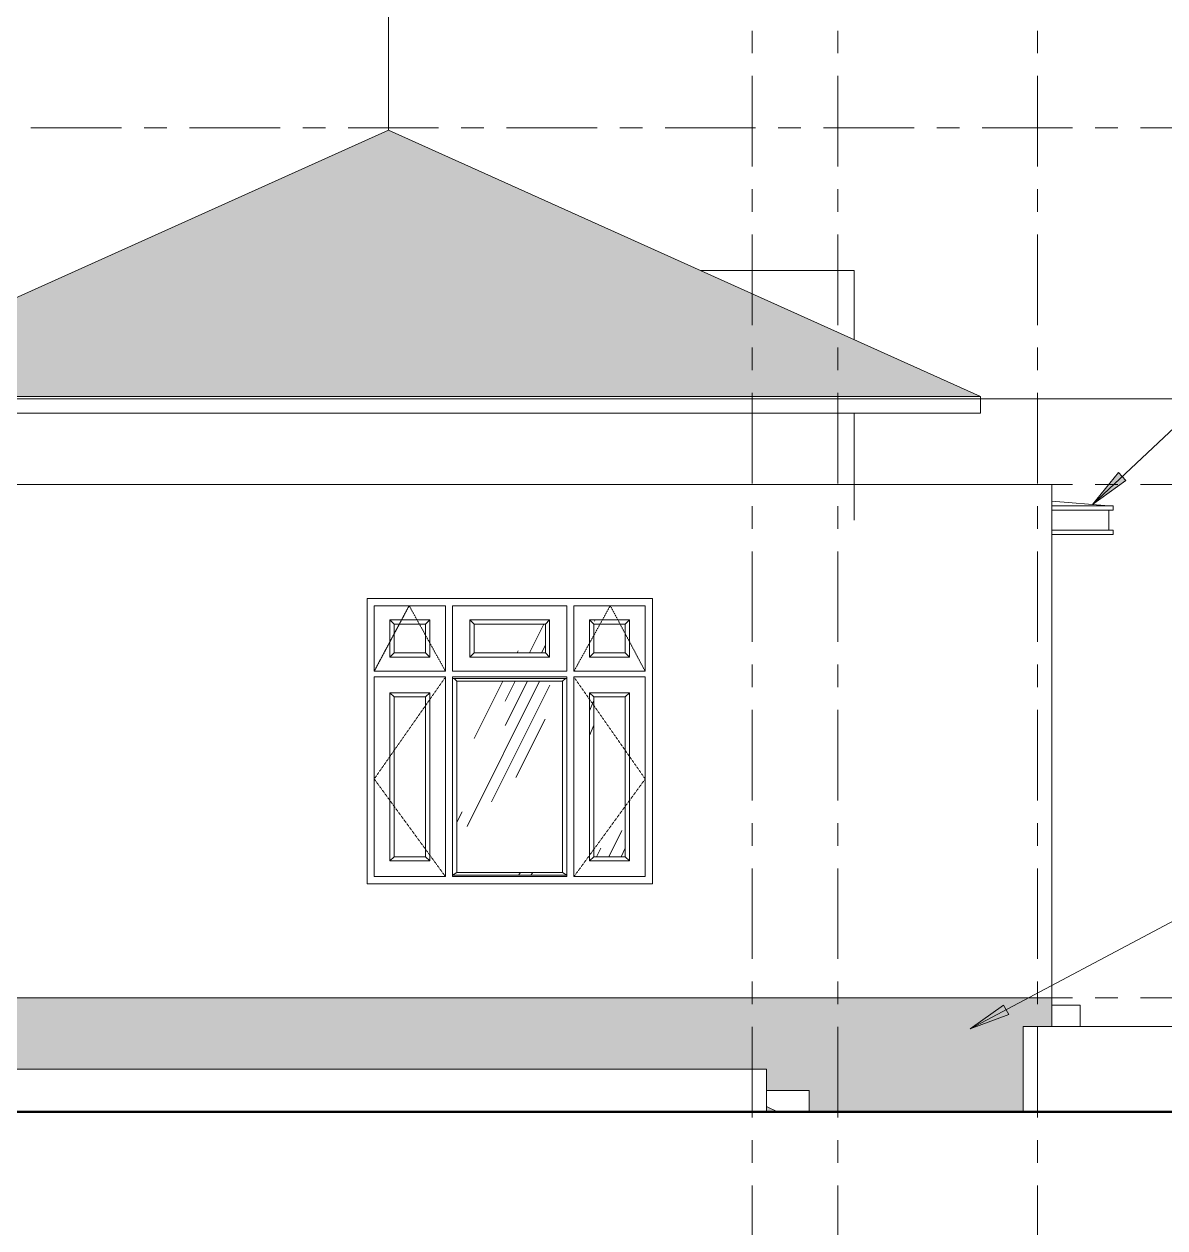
# Model space of a CAD drawing. Header units: millimetres. Extents: x 2164007 to 2324354, y -2513385 to -2308978.
# Drawn here: x 2263936 to 2271934, y -2427072 to -2418631 of the extents above; entities that cross this region are included whole.
import ezdxf

# ---------------------------------------------------------------- set-up
doc = ezdxf.new("R2010")
doc.units = ezdxf.units.MM
for name, pattern in [('Dash 1_16_', [3.175, 1.5875, -1.5875]), ('Grid Line', [22.224999999999994, 12.7, -3.174999999999999, 3.174999999999999, -3.174999999999999]), ('IMPORT-ACAD_ISO10W100 _2_', [6, 4, -1, 0, -1])]:
    doc.linetypes.add(name, pattern=pattern)
for name, color, linetype, lineweight in [('A-DETL', 8, 'Continuous', 9), ('A-DETL-WIDE', 214, 'Continuous', 50), ('A-FLOR', 8, 'Continuous', 13), ('A-GLAZ', 8, 'Continuous', 13), ('A-ROOF', 8, 'Continuous', 13), ('A-ROOF-PATT', 8, 'Continuous', 13), ('A-WALL', 113, 'Continuous', 20), ('A-WALL-PATT', 8, 'Continuous', 50), ('G-ANNO-TEXT', 231, 'Continuous', 9), ('S-GRID', 8, 'Continuous', 9), ('S-STRS', 8, 'Continuous', 9)]:
    doc.layers.add(name, color=color, linetype=linetype, lineweight=lineweight)
pattern_1 = [(63.435, (228.6, 114.3), (-920.0997168973379, 2760.290932305043), [1143, -685.8, 1143, -685.8, -1454.051]), (63.435, (228.6, 114.3), (-920.0997168973379, 2760.290932305043), [-3657.6, 457.2, -996.8510000000001]), (63.435, (171.45, 171.45), (-920.0997168973379, 2760.290932305043), [914.4, -1143, 685.8, -685.8, -1682.651]), (63.435, (171.45, 171.45), (-920.0997168973379, 2760.290932305043), [-3429, 800.1, -882.551]), (63.435, (171.45, 342.9), (-920.0997168973379, 2760.290932305043), [685.8, -1371.6, 457.2, -685.8, -1911.251]), (63.435, (171.45, 342.9), (-920.0997168973379, 2760.290932305043), [-3200.4, 1028.7, -882.551]), (63.435, (342.9, 171.45), (-920.0997168973379, 2760.290932305043), [685.8, -1371.6, 571.5, -2482.751]), (63.435, (514.35, 342.9), (-920.0997168973379, 2760.290932305043), [342.9, -1714.5, 228.6, -2825.651]), (63.435, (228.6, 628.65), (-920.0997168973379, 2760.290932305043), [228.6, -1714.5, 228.6, -914.4, -2025.551]), (63.435, (228.6, 628.65), (-920.0997168973379, 2760.290932305043), [-3086.1, 571.5, -1454.051]), (63.435, (1257.3, 457.2), (-920.0997168973379, 2760.290932305043), [1143, -1714.5, 1371.6, -905.4110000000001]), (63.435, (1257.3, 285.75), (-920.0997168973379, 2760.290932305043), [1600.2, -1143, 1714.5, -676.811]), (63.435, (1371.6, 342.9), (-920.0997168973379, 2760.290932305043), [1828.8, -914.4, 1371.6, -996.8510000000001]), (63.435, (1543.05, 514.35), (-920.0997168973379, 2760.290932305043), [1143, -1600.2, 914.4, -1454.051]), (63.435, (1371.6, 857.25), (-920.0997168973379, 2760.290932305043), [571.5, -2286, 685.8, -1568.351]), (63.435, (1714.5, 685.8), (-920.0997168973379, 2760.290932305043), [457.2, -2286, 457.2, -1911.251])]

# ---------------------------------------------------------------- blocks, each defined once
blk = doc.blocks.new('SO2000X2000X700 - S3-1099097-South')
at = {"layer": 'A-GLAZ', "lineweight": 9}
h = blk.add_hatch(dxfattribs=at)
h.set_pattern_fill('FP_6', color=256, style=0, pattern_type=2)
h.set_pattern_definition([(67.411, (11829.059, 114.3), (-765.545300334225, 2760.297851282209), [1107.272, -664.363, 1107.272, -2072.964]), (67.411, (11829.059, 114.3), (-765.545300334225, 2760.297851282209), [-2878.908, -664.363, 442.909, -965.692]), (67.411, (11781.508, 171.45), (-765.545300334225, 2760.297851282209), [885.818, -1107.272, 664.363, -2294.419]), (67.411, (11781.508, 171.45), (-765.545300334225, 2760.297851282209), [-2657.454, -664.363, 775.091, -854.965]), (67.411, (11781.508, 342.9), (-765.545300334225, 2760.297851282209), [664.363, -1328.727, 442.909, -2515.873]), (67.411, (11781.508, 342.9), (-765.545300334225, 2760.297851282209), [-2435.999, -664.363, 996.545, -854.965]), (67.411, (11924.163, 171.45), (-765.545300334225, 2760.297851282209), [664.363, -1328.727, 553.636, -2405.146]), (67.411, (12066.818, 342.9), (-765.545300334225, 2760.297851282209), [332.182, -1660.909, 221.454, -2737.328]), (67.411, (11829.059, 628.65), (-765.545300334225, 2760.297851282209), [221.454, -1660.909, 221.454, -2848.055]), (67.411, (11829.059, 628.65), (-765.545300334225, 2760.297851282209), [-2103.818, -885.818, 553.636, -1408.601]), (67.411, (12684.989, 457.2), (-765.545300334225, 2760.297851282209), [1107.272, -1660.909, 1328.727, -877.11]), (67.411, (12684.989, 285.75), (-765.545300334225, 2760.297851282209), [1550.181, -1107.272, 1660.909, -655.6560000000001]), (67.411, (12780.093, 342.9), (-765.545300334225, 2760.297851282209), [1771.636, -885.818, 1328.727, -965.692]), (67.411, (12922.748, 514.35), (-765.545300334225, 2760.297851282209), [1107.272, -1550.181, 885.818, -1408.601]), (67.411, (12780.093, 857.25), (-765.545300334225, 2760.297851282209), [553.636, -2214.545, 664.363, -1519.328]), (67.411, (13065.403, 685.8), (-765.545300334225, 2760.297851282209), [442.909, -2214.545, 442.909, -1851.51])])
h.paths.add_polyline_path([(6005.107620984931, 2390.000000000002), (6035.107620984929, 2420.000000000002), (6035.107620984929, 2620.000000000001), (6005.107620984931, 2650.000000000002)], flags=0)
h = blk.add_hatch(dxfattribs=at)
h.set_pattern_fill('FP_1', color=256, style=0, pattern_type=2)
h.set_pattern_definition(pattern_1)
h.paths.add_polyline_path([(6237.203276923257, 2420.000000000002), (6535.107620984927, 2420.000000000002), (6535.107620984927, 2620.000000000001), (6035.107620984929, 2620.000000000001), (6035.107620984929, 2420.000000000002)], flags=0)
h = blk.add_hatch(dxfattribs=at)
h.set_pattern_fill('FP_7', color=256, style=0, pattern_type=2)
h.set_pattern_definition([(67.411, (-7580.887, 114.3), (-765.545300334225, 2760.297851282209), [1107.272, -664.363, 1107.272, -2072.964]), (67.411, (-7580.887, 114.3), (-765.545300334225, 2760.297851282209), [-2878.908, -664.363, 442.909, -965.692]), (67.411, (-7628.439, 171.45), (-765.545300334225, 2760.297851282209), [885.818, -1107.272, 664.363, -2294.419]), (67.411, (-7628.439, 171.45), (-765.545300334225, 2760.297851282209), [-2657.454, -664.363, 775.091, -854.965]), (67.411, (-7628.439, 342.9), (-765.545300334225, 2760.297851282209), [664.363, -1328.727, 442.909, -2515.873]), (67.411, (-7628.439, 342.9), (-765.545300334225, 2760.297851282209), [-2435.999, -664.363, 996.545, -854.965]), (67.411, (-7485.784000000001, 171.45), (-765.545300334225, 2760.297851282209), [664.363, -1328.727, 553.636, -2405.146]), (67.411, (-7343.129, 342.9), (-765.545300334225, 2760.297851282209), [332.182, -1660.909, 221.454, -2737.328]), (67.411, (-7580.887, 628.65), (-765.545300334225, 2760.297851282209), [221.454, -1660.909, 221.454, -2848.055]), (67.411, (-7580.887, 628.65), (-765.545300334225, 2760.297851282209), [-2103.818, -885.818, 553.636, -1408.601]), (67.411, (-6724.956999999999, 457.2), (-765.545300334225, 2760.297851282209), [1107.272, -1660.909, 1328.727, -877.11]), (67.411, (-6724.956999999999, 285.75), (-765.545300334225, 2760.297851282209), [1550.181, -1107.272, 1660.909, -655.6560000000001]), (67.411, (-6629.854, 342.9), (-765.545300334225, 2760.297851282209), [1771.636, -885.818, 1328.727, -965.692]), (67.411, (-6487.199000000001, 514.35), (-765.545300334225, 2760.297851282209), [1107.272, -1550.181, 885.818, -1408.601]), (67.411, (-6629.854, 857.25), (-765.545300334225, 2760.297851282209), [553.636, -2214.545, 664.363, -1519.328]), (67.411, (-6344.544, 685.8), (-765.545300334225, 2760.297851282209), [442.909, -2214.545, 442.909, -1851.51])])
h.paths.add_polyline_path([(6565.10762098493, 2390.000000000002), (6565.10762098493, 2650.000000000002), (6535.107620984927, 2620.000000000001), (6535.107620984927, 2420.000000000002)], flags=0)
h = blk.add_hatch(dxfattribs=at)
h.set_pattern_fill('FP_12', color=256, style=0, pattern_type=2)
h.set_pattern_definition([(58.997, (228.6, -8880.639000000001), (-920.0859164882585, 2296.706267481752), [992.4019999999998, -595.4409999999999, 992.4019999999998, -1857.911]), (58.997, (228.6, -8880.639000000001), (-920.0859164882585, 2296.706267481752), [-2580.244999999999, -595.4409999999999, 396.961, -865.5089999999998]), (58.997, (171.45, -8833.088), (-920.0859164882585, 2296.706267481752), [793.9219999999999, -992.4019999999998, 595.4409999999999, -2056.392]), (58.997, (171.45, -8833.088), (-920.0859164882585, 2296.706267481752), [-2381.764999999999, -595.4409999999999, 694.6809999999999, -766.2689999999998]), (58.997, (171.45, -8690.433), (-920.0859164882585, 2296.706267481752), [595.4409999999999, -1190.882, 396.961, -2254.872]), (58.997, (171.45, -8690.433), (-920.0859164882585, 2296.706267481752), [-2183.284, -595.4409999999999, 893.1619999999998, -766.2689999999998]), (58.997, (342.9, -8833.088), (-920.0859164882585, 2296.706267481752), [595.4409999999999, -1190.882, 496.2009999999999, -2155.632]), (58.997, (514.35, -8690.433), (-920.0859164882585, 2296.706267481752), [297.7209999999999, -1488.603, 198.48, -2453.352]), (58.997, (228.6, -8452.674), (-920.0859164882585, 2296.706267481752), [198.48, -1488.603, 198.48, -2552.592999999999]), (58.997, (228.6, -8452.674), (-920.0859164882585, 2296.706267481752), [-1885.564, -793.9219999999999, 496.2009999999999, -1262.47]), (58.997, (1257.3, -8595.329), (-920.0859164882585, 2296.706267481752), [992.4019999999998, -1488.603, 1190.882, -786.1169999999998]), (58.997, (1257.3, -8737.984), (-920.0859164882585, 2296.706267481752), [1389.363, -992.4019999999998, 1488.603, -587.6369999999998]), (58.997, (1371.6, -8690.433), (-920.0859164882585, 2296.706267481752), [1587.843, -793.9219999999999, 1190.882, -865.5089999999998]), (58.997, (1543.05, -8547.778), (-920.0859164882585, 2296.706267481752), [992.4019999999998, -1389.363, 793.9219999999999, -1262.47]), (58.997, (1371.6, -8262.466999999999), (-920.0859164882585, 2296.706267481752), [496.2009999999999, -1984.804, 595.4409999999999, -1361.71]), (58.997, (1714.5, -8405.123), (-920.0859164882585, 2296.706267481752), [396.961, -1984.804, 396.961, -1659.431])])
h.paths.add_polyline_path([(6875.107620984923, 2620.000000000001), (7095.107620984922, 2620.000000000001), (7125.107620984928, 2650.000000000002), (6845.107620984931, 2650.000000000002)], flags=0)
h = blk.add_hatch(dxfattribs=at)
h.set_pattern_fill('FP_1', color=256, style=0, pattern_type=2)
h.set_pattern_definition(pattern_1)
h.paths.add_polyline_path([(6875.107620984923, 2420.000000000002), (7095.107620984922, 2420.000000000002), (7095.107620984922, 2620.000000000001), (6875.107620984923, 2620.000000000001)], flags=0)
h = blk.add_hatch(dxfattribs=at)
h.set_pattern_fill('FP_8', color=256, style=0, pattern_type=2)
h.set_pattern_definition([(58.997, (228.6, 10621.615), (-920.0859164882585, 2296.706267481752), [992.4019999999998, -595.4409999999999, 992.4019999999998, -1857.911]), (58.997, (228.6, 10621.615), (-920.0859164882585, 2296.706267481752), [-2580.244999999999, -595.4409999999999, 396.961, -865.5089999999998]), (58.997, (171.45, 10669.167), (-920.0859164882585, 2296.706267481752), [793.9219999999999, -992.4019999999998, 595.4409999999999, -2056.392]), (58.997, (171.45, 10669.167), (-920.0859164882585, 2296.706267481752), [-2381.764999999999, -595.4409999999999, 694.6809999999999, -766.2689999999998]), (58.997, (171.45, 10811.822), (-920.0859164882585, 2296.706267481752), [595.4409999999999, -1190.882, 396.961, -2254.872]), (58.997, (171.45, 10811.822), (-920.0859164882585, 2296.706267481752), [-2183.284, -595.4409999999999, 893.1619999999998, -766.2689999999998]), (58.997, (342.9, 10669.167), (-920.0859164882585, 2296.706267481752), [595.4409999999999, -1190.882, 496.2009999999999, -2155.632]), (58.997, (514.35, 10811.822), (-920.0859164882585, 2296.706267481752), [297.7209999999999, -1488.603, 198.48, -2453.352]), (58.997, (228.6, 11049.58), (-920.0859164882585, 2296.706267481752), [198.48, -1488.603, 198.48, -2552.592999999999]), (58.997, (228.6, 11049.58), (-920.0859164882585, 2296.706267481752), [-1885.564, -793.9219999999999, 496.2009999999999, -1262.47]), (58.997, (1257.3, 10906.925), (-920.0859164882585, 2296.706267481752), [992.4019999999998, -1488.603, 1190.882, -786.1169999999998]), (58.997, (1257.3, 10764.27), (-920.0859164882585, 2296.706267481752), [1389.363, -992.4019999999998, 1488.603, -587.6369999999998]), (58.997, (1371.6, 10811.822), (-920.0859164882585, 2296.706267481752), [1587.843, -793.9219999999999, 1190.882, -865.5089999999998]), (58.997, (1543.05, 10954.477), (-920.0859164882585, 2296.706267481752), [992.4019999999998, -1389.363, 793.9219999999999, -1262.47]), (58.997, (1371.6, 11239.787), (-920.0859164882585, 2296.706267481752), [496.2009999999999, -1984.804, 595.4409999999999, -1361.71]), (58.997, (1714.5, 11097.132), (-920.0859164882585, 2296.706267481752), [396.961, -1984.804, 396.961, -1659.431])])
h.paths.add_polyline_path([(5668.64988577826, 2390.000000000002), (5725.10762098493, 2390.000000000002), (5695.107620984928, 2420.000000000002), (5475.107620984926, 2420.000000000002), (5445.107620984928, 2390.000000000002)], flags=0)
h = blk.add_hatch(dxfattribs=at)
h.set_pattern_fill('FP_1', color=256, style=0, pattern_type=2)
h.set_pattern_definition(pattern_1)
h.paths.add_polyline_path([(5915.107620984925, 880.0000000000014), (6655.107620984931, 880.0000000000014), (6655.107620984931, 2220.000000000003), (5915.107620984925, 2220.000000000003), (5915.107620984925, 1772.108380606646)], flags=0)
h = blk.add_hatch(dxfattribs=at)
h.set_pattern_fill('FP_10', color=256, style=0, pattern_type=2)
h.set_pattern_definition([(67.411, (-7543.964, 114.3), (-765.545300334225, 2760.297851282209), [1107.272, -664.363, 1107.272, -2072.964]), (67.411, (-7543.964, 114.3), (-765.545300334225, 2760.297851282209), [-2878.908, -664.363, 442.909, -965.692]), (67.411, (-7591.516, 171.45), (-765.545300334225, 2760.297851282209), [885.818, -1107.272, 664.363, -2294.419]), (67.411, (-7591.516, 171.45), (-765.545300334225, 2760.297851282209), [-2657.454, -664.363, 775.091, -854.965]), (67.411, (-7591.516, 342.9), (-765.545300334225, 2760.297851282209), [664.363, -1328.727, 442.909, -2515.873]), (67.411, (-7591.516, 342.9), (-765.545300334225, 2760.297851282209), [-2435.999, -664.363, 996.545, -854.965]), (67.411, (-7448.861, 171.45), (-765.545300334225, 2760.297851282209), [664.363, -1328.727, 553.636, -2405.146]), (67.411, (-7306.206, 342.9), (-765.545300334225, 2760.297851282209), [332.182, -1660.909, 221.454, -2737.328]), (67.411, (-7543.964, 628.65), (-765.545300334225, 2760.297851282209), [221.454, -1660.909, 221.454, -2848.055]), (67.411, (-7543.964, 628.65), (-765.545300334225, 2760.297851282209), [-2103.818, -885.818, 553.636, -1408.601]), (67.411, (-6688.034000000001, 457.2), (-765.545300334225, 2760.297851282209), [1107.272, -1660.909, 1328.727, -877.11]), (67.411, (-6688.034000000001, 285.75), (-765.545300334225, 2760.297851282209), [1550.181, -1107.272, 1660.909, -655.6560000000001]), (67.411, (-6592.931, 342.9), (-765.545300334225, 2760.297851282209), [1771.636, -885.818, 1328.727, -965.692]), (67.411, (-6450.276, 514.35), (-765.545300334225, 2760.297851282209), [1107.272, -1550.181, 885.818, -1408.601]), (67.411, (-6592.931, 857.25), (-765.545300334225, 2760.297851282209), [553.636, -2214.545, 664.363, -1519.328]), (67.411, (-6307.621, 685.8), (-765.545300334225, 2760.297851282209), [442.909, -2214.545, 442.909, -1851.51])])
h.paths.add_polyline_path([(6685.107620984933, 859.9999999999994), (6685.107620984933, 2240.000000000004), (6675.107620984934, 2240.000000000004), (6655.107620984931, 2220.000000000003), (6655.107620984931, 880.0000000000014), (6656.907620983462, 878.8000000009805)], flags=0)
h = blk.add_hatch(dxfattribs=at)
h.set_pattern_fill('FP_5', color=256, style=0, pattern_type=2)
h.set_pattern_definition([(58.997, (228.6, -9037.562), (-920.0859164882585, 2296.706267481752), [992.4019999999998, -595.4409999999999, 992.4019999999998, -1857.911]), (58.997, (228.6, -9037.562), (-920.0859164882585, 2296.706267481752), [-2580.244999999999, -595.4409999999999, 396.961, -865.5089999999998]), (58.997, (171.45, -8990.011), (-920.0859164882585, 2296.706267481752), [793.9219999999999, -992.4019999999998, 595.4409999999999, -2056.392]), (58.997, (171.45, -8990.011), (-920.0859164882585, 2296.706267481752), [-2381.764999999999, -595.4409999999999, 694.6809999999999, -766.2689999999998]), (58.997, (171.45, -8847.356), (-920.0859164882585, 2296.706267481752), [595.4409999999999, -1190.882, 396.961, -2254.872]), (58.997, (171.45, -8847.356), (-920.0859164882585, 2296.706267481752), [-2183.284, -595.4409999999999, 893.1619999999998, -766.2689999999998]), (58.997, (342.9, -8990.011), (-920.0859164882585, 2296.706267481752), [595.4409999999999, -1190.882, 496.2009999999999, -2155.632]), (58.997, (514.35, -8847.356), (-920.0859164882585, 2296.706267481752), [297.7209999999999, -1488.603, 198.48, -2453.352]), (58.997, (228.6, -8609.597), (-920.0859164882585, 2296.706267481752), [198.48, -1488.603, 198.48, -2552.592999999999]), (58.997, (228.6, -8609.597), (-920.0859164882585, 2296.706267481752), [-1885.564, -793.9219999999999, 496.2009999999999, -1262.47]), (58.997, (1257.3, -8752.252), (-920.0859164882585, 2296.706267481752), [992.4019999999998, -1488.603, 1190.882, -786.1169999999998]), (58.997, (1257.3, -8894.907), (-920.0859164882585, 2296.706267481752), [1389.363, -992.4019999999998, 1488.603, -587.6369999999998]), (58.997, (1371.6, -8847.356), (-920.0859164882585, 2296.706267481752), [1587.843, -793.9219999999999, 1190.882, -865.5089999999998]), (58.997, (1543.05, -8704.701), (-920.0859164882585, 2296.706267481752), [992.4019999999998, -1389.363, 793.9219999999999, -1262.47]), (58.997, (1371.6, -8419.391), (-920.0859164882585, 2296.706267481752), [496.2009999999999, -1984.804, 595.4409999999999, -1361.71]), (58.997, (1714.5, -8562.046), (-920.0859164882585, 2296.706267481752), [396.961, -1984.804, 396.961, -1659.431])])
h.paths.add_polyline_path([(5668.64988577826, 2110.000000000002), (5695.107620984928, 2110.000000000002), (5725.10762098493, 2140.000000000003), (5445.107620984928, 2140.000000000003), (5475.107620984926, 2110.000000000002)], flags=0)
h = blk.add_hatch(dxfattribs=at)
h.set_pattern_fill('FP_11', color=256, style=0, pattern_type=2)
h.set_pattern_definition([(67.411, (12087.521, 114.3), (-765.545300334225, 2760.297851282209), [1107.272, -664.363, 1107.272, -2072.964]), (67.411, (12087.521, 114.3), (-765.545300334225, 2760.297851282209), [-2878.908, -664.363, 442.909, -965.692]), (67.411, (12039.969, 171.45), (-765.545300334225, 2760.297851282209), [885.818, -1107.272, 664.363, -2294.419]), (67.411, (12039.969, 171.45), (-765.545300334225, 2760.297851282209), [-2657.454, -664.363, 775.091, -854.965]), (67.411, (12039.969, 342.9), (-765.545300334225, 2760.297851282209), [664.363, -1328.727, 442.909, -2515.873]), (67.411, (12039.969, 342.9), (-765.545300334225, 2760.297851282209), [-2435.999, -664.363, 996.545, -854.965]), (67.411, (12182.624, 171.45), (-765.545300334225, 2760.297851282209), [664.363, -1328.727, 553.636, -2405.146]), (67.411, (12325.279, 342.9), (-765.545300334225, 2760.297851282209), [332.182, -1660.909, 221.454, -2737.328]), (67.411, (12087.521, 628.65), (-765.545300334225, 2760.297851282209), [221.454, -1660.909, 221.454, -2848.055]), (67.411, (12087.521, 628.65), (-765.545300334225, 2760.297851282209), [-2103.818, -885.818, 553.636, -1408.601]), (67.411, (12943.451, 457.2), (-765.545300334225, 2760.297851282209), [1107.272, -1660.909, 1328.727, -877.11]), (67.411, (12943.451, 285.75), (-765.545300334225, 2760.297851282209), [1550.181, -1107.272, 1660.909, -655.6560000000001]), (67.411, (13038.554, 342.9), (-765.545300334225, 2760.297851282209), [1771.636, -885.818, 1328.727, -965.692]), (67.411, (13181.209, 514.35), (-765.545300334225, 2760.297851282209), [1107.272, -1550.181, 885.818, -1408.601]), (67.411, (13038.554, 857.25), (-765.545300334225, 2760.297851282209), [553.636, -2214.545, 664.363, -1519.328]), (67.411, (13323.864, 685.8), (-765.545300334225, 2760.297851282209), [442.909, -2214.545, 442.909, -1851.51])])
h.paths.add_polyline_path([(6845.107620984931, 959.9999999999994), (6875.107620984923, 989.9999999999991), (6875.107620984923, 2110.000000000002), (6845.107620984931, 2140.000000000003), (6845.107620984931, 1239.999999999993)], flags=0)
h = blk.add_hatch(dxfattribs=at)
h.set_pattern_fill('FP_1', color=256, style=0, pattern_type=2)
h.set_pattern_definition(pattern_1)
h.paths.add_polyline_path([(5695.107620984928, 989.9999999999991), (5695.107620984928, 2110.000000000002), (5475.107620984926, 2110.000000000002), (5475.107620984926, 989.9999999999991)], flags=0)
h = blk.add_hatch(dxfattribs=at)
h.set_pattern_fill('FP_1', color=256, style=0, pattern_type=2)
h.set_pattern_definition(pattern_1)
h.paths.add_polyline_path([(6875.107620984923, 989.9999999999991), (7095.107620984926, 989.9999999999991), (7095.107620984926, 2110.000000000002), (6875.107620984923, 2110.000000000002), (6875.107620984923, 1772.108380606646)], flags=0)
h = blk.add_hatch(dxfattribs=at)
h.set_pattern_fill('FP_9', color=256, style=0, pattern_type=2)
h.set_pattern_definition([(54.736, (228.6, 11117.877), (-920.1106918514627, 1951.815132022145), [885.3639999999999, -531.2180000000001, 885.3639999999999, -1657.522]), (54.736, (228.6, 11117.877), (-920.1106918514627, 1951.815132022145), [-2301.946, -531.2180000000001, 354.146, -772.158]), (54.736, (171.45, 11158.288), (-920.1106918514627, 1951.815132022145), [708.291, -885.3639999999999, 531.2180000000001, -1834.595]), (54.736, (171.45, 11158.288), (-920.1106918514627, 1951.815132022145), [-2124.874, -531.2180000000001, 619.755, -683.6210000000001]), (54.736, (171.45, 11279.521), (-920.1106918514627, 1951.815132022145), [531.2180000000001, -1062.437, 354.146, -2011.667]), (54.736, (171.45, 11279.521), (-920.1106918514627, 1951.815132022145), [-1947.801, -531.2180000000001, 796.828, -683.6210000000001]), (54.736, (342.9, 11158.288), (-920.1106918514627, 1951.815132022145), [531.2180000000001, -1062.437, 442.682, -1923.131]), (54.736, (514.35, 11279.521), (-920.1106918514627, 1951.815132022145), [265.609, -1328.046, 177.073, -2188.74]), (54.736, (228.6, 11481.577), (-920.1106918514627, 1951.815132022145), [177.073, -1328.046, 177.073, -2277.277]), (54.736, (228.6, 11481.577), (-920.1106918514627, 1951.815132022145), [-1682.192, -708.291, 442.682, -1126.303]), (54.736, (1257.3, 11360.344), (-920.1106918514627, 1951.815132022145), [885.3639999999999, -1328.046, 1062.437, -701.329]), (54.736, (1257.3, 11239.11), (-920.1106918514627, 1951.815132022145), [1239.51, -885.3639999999999, 1328.046, -524.256]), (54.736, (1371.6, 11279.521), (-920.1106918514627, 1951.815132022145), [1416.582, -708.291, 1062.437, -772.158]), (54.736, (1543.05, 11400.755), (-920.1106918514627, 1951.815132022145), [885.3639999999999, -1239.51, 708.291, -1126.303]), (54.736, (1371.6, 11643.222), (-920.1106918514627, 1951.815132022145), [442.682, -1770.728, 531.2180000000001, -1214.84]), (54.736, (1714.5, 11521.988), (-920.1106918514627, 1951.815132022145), [354.146, -1770.728, 354.146, -1480.449])])
h.paths.add_polyline_path([(6685.107620984933, 859.9999999999994), (6655.107620984931, 880.0000000000014), (5915.107620984925, 880.0000000000014), (5885.107620984928, 859.9999999999994), (6237.203276923257, 859.9999999999994)], flags=0)
at = {"layer": 'A-GLAZ'}
for p, q in [((5285.107620984926, 2800), (5285.107620984926, 800)), ((7285.107620984926, 2800), (5285.107620984926, 2800)), ((7285.107620984926, 800), (7285.107620984926, 2800)), ((5835.107620984926, 2750), (5335.107620984925, 2750)), ((5335.107620984925, 2750), (5335.107620984925, 2290.000000000001)), ((5335.107620984925, 2290.000000000001), (5335.107620984925, 2750)), ((5335.107620984925, 2750), (5835.107620984926, 2750)), ((5835.107620984926, 2290.000000000001), (5835.107620984926, 2750)), ((5835.107620984926, 2290), (5835.107620984926, 2750)), ((5885.107620984927, 2750), (5885.107620984927, 2290)), ((5885.107620984927, 2750), (6685.107620984929, 2750)), ((5885.107620984927, 2750), (5885.107620984927, 2290.000000000001)), ((6685.107620984932, 2750), (5885.107620984927, 2750)), ((6685.107620984929, 2290), (6685.107620984929, 2750)), ((6685.107620984932, 2290.000000000001), (6685.107620984932, 2750)), ((6735.107620984914, 2750), (6735.107620984918, 2289.999999999997)), ((7235.107620984917, 2750.000000000003), (6735.107620984914, 2750)), ((6735.107620984929, 2750), (6735.107620984929, 2290)), ((6735.107620984929, 2750), (7235.107620984926, 2750)), ((7235.107620984919, 2290), (7235.107620984917, 2750.000000000003)), ((7235.107620984926, 2750), (7235.107620984926, 2290.000000000001)), ((5445.107620984926, 2650), (5475.107620984926, 2620)), ((5445.107620984926, 2390), (5445.107620984926, 2650)), ((5445.107620984926, 2650), (5725.107620984925, 2650)), ((5695.107620984924, 2620), (5475.107620984926, 2620)), ((5475.107620984926, 2620), (5475.107620984926, 2420)), ((5695.107620984924, 2620), (5725.107620984925, 2650)), ((5695.107620984924, 2420), (5695.107620984924, 2620)), ((5725.107620984925, 2650), (5725.107620984925, 2390)), ((6005.107620984927, 2650), (6035.107620984926, 2620)), ((6005.107620984927, 2390), (6005.107620984927, 2650)), ((6005.107620984927, 2650), (6565.107620984928, 2650)), ((6535.107620984927, 2620), (6035.107620984926, 2620)), ((6035.107620984926, 2620), (6035.107620984926, 2420)), ((6535.107620984927, 2620), (6565.107620984928, 2650)), ((6535.107620984927, 2420), (6535.107620984927, 2620)), ((6565.107620984928, 2650), (6565.107620984928, 2390)), ((6845.107620984916, 2649.999999999999), (7125.107620984917, 2650.000000000001)), ((6845.107620984919, 2389.999999999998), (6845.107620984916, 2649.999999999999)), ((6845.107620984929, 2650), (6875.107620984923, 2620)), ((7095.107620984922, 2620), (6875.107620984923, 2620)), ((6875.107620984923, 2620), (6875.107620984923, 2420)), ((7095.107620984922, 2620), (7125.107620984926, 2650)), ((7095.107620984922, 2420), (7095.107620984922, 2620)), ((7125.107620984917, 2650.000000000001), (7125.107620984918, 2390)), ((5445.107620984926, 2390), (5475.107620984926, 2420)), ((5725.107620984925, 2390), (5445.107620984926, 2390)), ((5475.107620984926, 2420), (5695.107620984924, 2420)), ((5725.107620984925, 2390), (5695.107620984924, 2420)), ((6005.107620984927, 2390), (6035.107620984926, 2420)), ((6565.107620984928, 2390), (6005.107620984927, 2390)), ((6035.107620984926, 2420), (6535.107620984927, 2420)), ((6565.107620984928, 2390), (6535.107620984927, 2420)), ((6845.107620984929, 2390), (6875.107620984923, 2420)), ((7125.107620984918, 2390), (6845.107620984919, 2389.999999999998)), ((6875.107620984923, 2420), (7095.107620984922, 2420)), ((7125.107620984926, 2390), (7095.107620984922, 2420)), ((5335.107620984925, 2290.000000000001), (5835.107620984926, 2290.000000000001)), ((5335.107620984925, 2290), (5835.107620984926, 2290)), ((5885.107620984927, 2290), (6685.107620984929, 2290)), ((5885.107620984927, 2290.000000000001), (6685.107620984932, 2290.000000000001)), ((6735.107620984918, 2289.999999999997), (7235.107620984919, 2290)), ((6735.107620984929, 2290), (7235.107620984926, 2290)), ((5835.107620984926, 2250.000000000001), (5335.107620984925, 2250.000000000001)), ((5335.107620984925, 2250.000000000001), (5335.107620984925, 850)), ((5835.107620984926, 2250.000000000001), (5335.107620984925, 2250.000000000001)), ((5335.107620984925, 850), (5335.107620984925, 2250.000000000001)), ((5835.107620984926, 850), (5835.107620984926, 2250.000000000001)), ((5835.107620984926, 850), (5835.107620984926, 2250.000000000001)), ((5885.107620984927, 2250.000000000001), (5885.107620984927, 850)), ((6685.107620984929, 2250.000000000001), (5885.107620984927, 2250.000000000001)), ((6685.107620984929, 2240.000000000001), (5885.107620984927, 2240.000000000001)), ((5894.984164194803, 2240.123456790125), (5915.107620984926, 2220.000000000001)), ((6655.107620984928, 2220.000000000001), (5915.107620984926, 2220.000000000001)), ((5915.107620984926, 2220.000000000001), (5915.107620984926, 880)), ((6655.107620984928, 2220.000000000001), (6675.107620984934, 2240.000000000006)), ((6655.107620984928, 880), (6655.107620984928, 2220.000000000001)), ((6685.107620984929, 850), (6685.107620984929, 2250.000000000001)), ((6735.107620984927, 2250.000000000001), (6735.107620984927, 850)), ((7235.107620984925, 2250.000000000001), (6735.107620984927, 2250.000000000001)), ((6735.107620984929, 2250.000000000001), (6735.107620984929, 850)), ((7235.107620984926, 2250.000000000001), (6735.107620984929, 2250.000000000001)), ((7235.107620984925, 850), (7235.107620984925, 2250.000000000001)), ((7235.107620984926, 2250.000000000001), (7235.107620984926, 850)), ((5445.107620984926, 2140.000000000001), (5475.107620984925, 2110.000000000001)), ((5445.107620984926, 959.9999999999994), (5445.107620984926, 2140.000000000001)), ((5445.107620984926, 2140.000000000001), (5725.107620984925, 2140.000000000001)), ((5695.107620984927, 2110.000000000001), (5725.107620984925, 2140.000000000001)), ((5725.107620984925, 2140.000000000001), (5725.107620984925, 959.9999999999994)), ((6845.107620984929, 2140.000000000001), (6875.107620984923, 2110.000000000001)), ((6845.107620984929, 959.9999999999994), (6845.107620984929, 2140.000000000001)), ((6845.107620984929, 2140.000000000001), (7125.107620984926, 2140.000000000001)), ((7095.107620984923, 2110.000000000001), (7125.107620984926, 2140.000000000001)), ((7125.107620984926, 2140.000000000001), (7125.107620984926, 959.9999999999994)), ((5695.107620984927, 2110.000000000001), (5475.107620984925, 2110.000000000001)), ((5475.107620984925, 2110.000000000001), (5475.107620984925, 989.9999999999993)), ((5695.107620984927, 989.9999999999993), (5695.107620984927, 2110.000000000001)), ((7095.107620984923, 2110.000000000001), (6875.107620984923, 2110.000000000001)), ((6875.107620984923, 2110.000000000001), (6875.107620984923, 989.9999999999993)), ((7095.107620984923, 989.9999999999993), (7095.107620984923, 2110.000000000001)), ((5475.107620984925, 989.9999999999993), (5445.107620984926, 959.9999999999994)), ((5725.107620984925, 959.9999999999994), (5445.107620984926, 959.9999999999994)), ((5475.107620984925, 989.9999999999993), (5695.107620984927, 989.9999999999993)), ((5695.107620984927, 989.9999999999993), (5725.107620984925, 959.9999999999994)), ((6845.107620984929, 959.9999999999994), (6875.107620984923, 989.9999999999993)), ((7125.107620984926, 959.9999999999994), (6845.107620984929, 959.9999999999994)), ((6875.107620984923, 989.9999999999993), (7095.107620984923, 989.9999999999993)), ((7125.107620984926, 959.9999999999994), (7095.107620984923, 989.9999999999993)), ((5335.107620984925, 850), (5835.107620984926, 850)), ((5835.107620984926, 850), (5335.107620984926, 850)), ((5885.107620984927, 860), (5915.107620984926, 880)), ((6685.107620984929, 859.9999999999997), (5885.107620984927, 859.9999999999997)), ((6685.107620984929, 850), (5885.107620984927, 850)), ((5915.107620984926, 880), (6655.107620984928, 880)), ((6685.10762098493, 860.0000000000001), (6655.107620984928, 880)), ((6735.107620984927, 850), (7235.107620984925, 850)), ((7235.107620984926, 850), (6735.107620984929, 850)), ((5285.107620984926, 800), (7285.107620984926, 800))]:
    blk.add_line(p, q, dxfattribs=at)
at = {"layer": 'A-GLAZ', "linetype": 'Dash 1_16_', "lineweight": 9}
for p, q in [((5335.107620984925, 2290.000000000002), (5580.107620984927, 2750.000000000002)), ((5580.107620984927, 2750.000000000002), (5335.107620984925, 2290.000000000002)), ((5835.107620984927, 2290.000000000001), (5580.107620984927, 2750.000000000002)), ((6990.107620984923, 2750.000000000001), (6735.107620984929, 2290.000000000001)), ((7235.107620984926, 2290.000000000001), (6990.107620984923, 2750.000000000001)), ((6735.107620984929, 2290.000000000001), (7235.107620984926, 2290.000000000001)), ((5335.107620984925, 1535.000000000001), (5835.107620984927, 2250.000000000001)), ((6735.10762098493, 2250.000000000001), (7235.107620984926, 1535.000000000001)), ((5835.107620984927, 849.9999999999999), (5335.107620984925, 1535.000000000001)), ((7235.107620984926, 1535.000000000001), (6735.107620984929, 849.9999999999997))]:
    blk.add_line(p, q, dxfattribs=at)
blk = doc.blocks.new('Floors 3 - Floors 3-1078498-South')
at = {"layer": 'A-FLOR'}
blk.add_line((10485.10762098476, 3279.999999999991), (10485.10762098476, 3420), dxfattribs=at)
blk = doc.blocks.new('Floors 4 - Floors 4-1083886-South')
at = {"layer": 'A-FLOR'}
blk.add_line((10485.10762098478, 3449.999999999979), (10085.10762098443, 3483.613445378164), dxfattribs=at)
blk = doc.blocks.new('Floors 6 - Floors 3-1090177-South')
at = {"layer": 'A-FLOR'}
for p, q in [((10515.10762098476, 3450), (10085.10762098443, 3450)), ((10515.10762098476, 3420), (10085.10762098443, 3420)), ((10515.10762098476, 3420), (10515.10762098476, 3450)), ((10515.10762098476, 3279.999999999992), (10085.10762098443, 3279.999999999992)), ((10515.10762098476, 3250.000000000001), (10085.10762098443, 3250.000000000001)), ((10515.10762098476, 3250.000000000001), (10515.10762098476, 3279.999999999992))]:
    blk.add_line(p, q, dxfattribs=at)

msp = doc.modelspace()

# ---------------------------------------------------------------- hatches: boundary and pattern name
at = {"layer": 'A-ROOF-PATT', "lineweight": 9}
h = msp.add_hatch(dxfattribs=at)
h.set_pattern_fill('FP_19', color=256, style=0, pattern_type=2)
h.set_pattern_definition([(0, (2261055.597537802, -2420766.275244275), (660.4, 271.005), [66.04, -594.36]), (0, (2261121.637537802, -2420774.405244275), (660.4, 271.005), [198.12, -462.28]), (0, (2261319.757537802, -2420768.985244275), (660.4, 271.005), [99.06, -561.34]), (0, (2261418.817537802, -2420774.405244275), (660.4, 271.005), [198.12, -462.28]), (0, (2261616.937537801, -2420766.275244275), (660.4, 271.005), [99.06, -561.34]), (0, (2261154.657537802, -2420684.974244275), (660.4, 271.005), [198.12, -462.28]), (0, (2261055.597537802, -2420679.554244275), (660.4, 271.005), [99.06, -561.34]), (0, (2261352.777537802, -2420676.843244275), (660.4, 271.005), [132.08, -528.32]), (0, (2261484.857537802, -2420684.974244275), (660.4, 271.005), [231.14, -429.26]), (0, (2261055.597537802, -2420592.832244275), (660.4, 271.005), [224.536, -435.864]), (0, (2261280.133537801, -2420587.412244275), (660.4, 271.005), [158.496, -501.904]), (0, (2261438.629537802, -2420595.542244275), (660.4, 271.005), [118.872, -541.528]), (0, (2261557.501537802, -2420584.702244275), (660.4, 271.005), [112.268, -548.132]), (180, (2261715.997537802, -2420592.832244275), (-660.4, -271.0049999999999), [46.228, -614.172]), (90, (2261121.637537802, -2420774.405244275), (-660.4, 271.0050000000001), [94.852, -176.153]), (90, (2261319.757537802, -2420774.405244275), (-660.4, 271.0050000000001), [89.432, -181.573]), (90, (2261418.817537802, -2420774.405244275), (-660.4, 271.0050000000001), [97.56200000000001, -173.443]), (90, (2261616.937537801, -2420774.405244275), (-660.4, 271.0050000000001), [89.432, -181.573]), (90, (2261352.777537802, -2420684.974244275), (-660.4, 271.0050000000001), [97.56200000000001, -173.443]), (90, (2261280.133537801, -2420592.832244275), (-660.4, 271.0050000000001), [89.432, -181.573]), (90, (2261438.629537802, -2420595.542244275), (-660.4, 271.0050000000001), [92.14200000000001, -178.863]), (270, (2261055.597537802, -2420592.832244275), (660.4, -271.0049999999999), [92.14200000000001, -178.863]), (270, (2261154.657537802, -2420592.832244275), (660.4, -271.0049999999999), [92.14200000000001, -178.863]), (270, (2261484.857537802, -2420595.542244275), (660.4, -271.0049999999999), [89.432, -181.573]), (90, (2261669.769537801, -2420592.832244275), (-660.4, 271.0050000000001), [89.432, -181.573]), (90, (2261557.501537802, -2420595.542244275), (-660.4, 271.0050000000001), [92.14200000000001, -178.863]), (270, (2261669.769537801, -2420766.275244275), (660.4, -271.0049999999999), [8.13, -262.875])])
h.paths.add_polyline_path([(2270640.705158786, -2421242.793460126), (2266490.705158786, -2419375.293460126), (2262340.705158786, -2421242.793460126), (2269567.014379305, -2421242.793460126)], flags=0)
at = {"layer": 'A-WALL-PATT', "lineweight": 9}
h = msp.add_hatch(dxfattribs=at)
h.set_pattern_fill('FP_13', color=256, style=0, pattern_type=2)
h.set_pattern_definition([(0, (2271140.705537802, -2426259.242244275), (152.4, 152.4), [152.4, -152.4]), (0, (2271140.705537802, -2426208.442244275), (152.4, 152.4), [152.4, -152.4]), (0, (2271140.705537802, -2426157.642244275), (152.4, 152.4), [152.4, -152.4]), (0, (2271140.705537802, -2426106.842244275), (152.4, 152.4), [152.4, -152.4]), (90, (2271140.705537802, -2426106.842244275), (-152.4, 152.4), [152.4, -152.4]), (90, (2271191.505537801, -2426106.842244275), (-152.4, 152.4), [152.4, -152.4]), (90, (2271242.305537802, -2426106.842244275), (-152.4, 152.4), [152.4, -152.4]), (90, (2271293.105537802, -2426106.842244275), (-152.4, 152.4), [152.4, -152.4])])
h.paths.add_polyline_path([(2269140.705158784, -2426259.242244275), (2269217.098361033, -2426259.242244275), (2269140.705158784, -2426221.04564315)], flags=0)
h.paths.add_polyline_path([(2269440.705158784, -2426259.242244275), (2270940.705158786, -2426259.242244275), (2270940.705158786, -2425659.242244275), (2271140.705158786, -2425659.242244275), (2271140.705158786, -2425459.242244275), (2263225.705158786, -2425459.242244275), (2263225.705158786, -2425959.242244275), (2269140.705158784, -2425959.242244275), (2269140.705158784, -2426109.242244275), (2269440.705158784, -2426109.242244275)], flags=0)
at = {"layer": 'G-ANNO-TEXT'}
for points in [[(2271426.342831279, -2421998.654222618), (2271660.52627244, -2421830.64701949), (2271609.063201302, -2421775.760591494)], [(2270568.982858702, -2425677.329548075), (2270838.851272516, -2425576.139906103), (2270803.465922795, -2425509.740774374)]]:
    msp.add_hatch(color=7, dxfattribs=at).paths.add_polyline_path(points, flags=0)

# ---------------------------------------------------------------- linework, layer by layer
at = {"layer": 'A-DETL', "linetype": 'IMPORT-ACAD_ISO10W100 _2_'}
for p, q in [((2266490.705158786, -2419375.293460126), (2266490.705158786, -2415775.293460126)), ((2270640.705158786, -2421259.242244275), (2275180.705158786, -2421259.242244275))]:
    msp.add_line(p, q, dxfattribs=at)
at = {"layer": 'A-DETL-WIDE'}
msp.add_line((2275755.556009049, -2426259.242244275), (2247055.556009049, -2426259.242244275), dxfattribs=at)
at = {"layer": 'A-FLOR'}
for p, q in [((2270640.705158786, -2421259.242244275), (2270640.705158786, -2421359.242244275)), ((2270640.705158786, -2421359.242244275), (2262340.705158786, -2421359.242244275)), ((2271140.705158786, -2425509.242244275), (2271340.705158778, -2425509.242244275)), ((2271340.705158778, -2425509.242244275), (2271340.705158778, -2425659.242244275)), ((2270940.705158786, -2425659.242244275), (2273540.705158787, -2425659.242244275)), ((2270940.705158786, -2425659.242244275), (2270940.705158786, -2426259.242244275)), ((2247142.864085477, -2425959.242244275), (2269140.705158784, -2425959.242244275)), ((2269140.705158784, -2425959.242244275), (2269140.705158784, -2426259.242244275))]:
    msp.add_line(p, q, dxfattribs=at)
at = {"layer": 'A-ROOF'}
for p, q in [((2266490.705158786, -2419375.293460126), (2262340.705158786, -2421242.793460126)), ((2266490.705158786, -2419375.293460126), (2270640.705158786, -2421242.793460126)), ((2262340.705158786, -2421242.793460126), (2270640.705158786, -2421242.793460126)), ((2270640.705158786, -2421259.242244275), (2262340.705158786, -2421259.242244275)), ((2270640.705158786, -2421259.242244275), (2270640.705158786, -2421242.793460126))]:
    msp.add_line(p, q, dxfattribs=at)
at = {"layer": 'A-WALL'}
for p, q in [((2269755.705158786, -2420359.242244275), (2268677.258012452, -2420359.242244275)), ((2269755.705158786, -2420844.543460126), (2269755.705158786, -2420359.242244275)), ((2269755.705158786, -2421359.242244275), (2269755.705158786, -2422109.242244275)), ((2260075.623573198, -2421859.242244275), (2271140.705158786, -2421859.242244275)), ((2271140.705158786, -2425659.242244275), (2271140.705158786, -2421859.242244275)), ((2266340.705158786, -2424659.242244275), (2266340.705158786, -2422659.242244275)), ((2266340.705158786, -2422659.242244275), (2268340.705158786, -2422659.242244275)), ((2268340.705158786, -2422659.242244275), (2268340.705158786, -2424659.242244275)), ((2268340.705158786, -2424659.242244275), (2266340.705158786, -2424659.242244275)), ((2263225.705158786, -2425459.242244275), (2271140.705158786, -2425459.242244275))]:
    msp.add_line(p, q, dxfattribs=at)
at = {"layer": 'G-ANNO-TEXT', "color": 7}
for p, q in [((2271426.342831279, -2421998.654222618), (2272698.626069923, -2420805.725383765)), ((2271609.063201302, -2421775.760591494), (2271426.342831279, -2421998.654222618)), ((2271426.342831279, -2421998.654222618), (2271660.52627244, -2421830.64701949)), ((2271660.52627244, -2421830.64701949), (2271609.063201302, -2421775.760591494)), ((2270568.982858702, -2425677.329548075), (2272698.626069923, -2424542.402511409)), ((2270803.465922795, -2425509.740774374), (2270568.982858702, -2425677.329548075)), ((2270838.851272516, -2425576.139906103), (2270803.465922795, -2425509.740774374)), ((2270568.982858702, -2425677.329548075), (2270838.851272516, -2425576.139906103))]:
    msp.add_line(p, q, dxfattribs=at)
at = {"layer": 'S-GRID', "linetype": 'Grid Line', "ltscale": 50}
for p, q in [((2269040.705158786, -2429631.329226932), (2269040.705158786, -2415620.842244275)), ((2269640.705158786, -2429631.329226932), (2269640.705158786, -2415620.842244275)), ((2271040.705158786, -2429631.329226932), (2271040.705158786, -2415620.842244275)), ((2246204.638670438, -2419359.242244275), (2278712.608700692, -2419359.242244275)), ((2246204.638670438, -2421859.242244275), (2278712.608700692, -2421859.242244275)), ((2246204.638670438, -2425459.242244275), (2278712.608700692, -2425459.242244275)), ((2246204.638670438, -2426259.242244275), (2277569.608700692, -2426259.242244275))]:
    msp.add_line(p, q, dxfattribs=at)
at = {"layer": 'S-STRS'}
for p, q in [((2269140.705158784, -2426109.242244275), (2269440.705158784, -2426109.242244275)), ((2269440.705158784, -2426259.242244275), (2269440.705158784, -2426109.242244275)), ((2269140.705158784, -2426221.04564315), (2269217.098361033, -2426259.242244275))]:
    msp.add_line(p, q, dxfattribs=at)

# ---------------------------------------------------------------- block references
at = {"layer": 'A-FLOR'}
for name in ['Floors 6 - Floors 3-1090177-South', 'Floors 4 - Floors 4-1083886-South', 'Floors 3 - Floors 3-1078498-South']:
    msp.add_blockref(name, (2261055.597537802, -2425459.242244275), dxfattribs=at)
at = {"layer": 'A-GLAZ'}
msp.add_blockref('SO2000X2000X700 - S3-1099097-South', (2261055.597537802, -2425459.242244275), dxfattribs=at)

doc.saveas('drawing.dxf')
